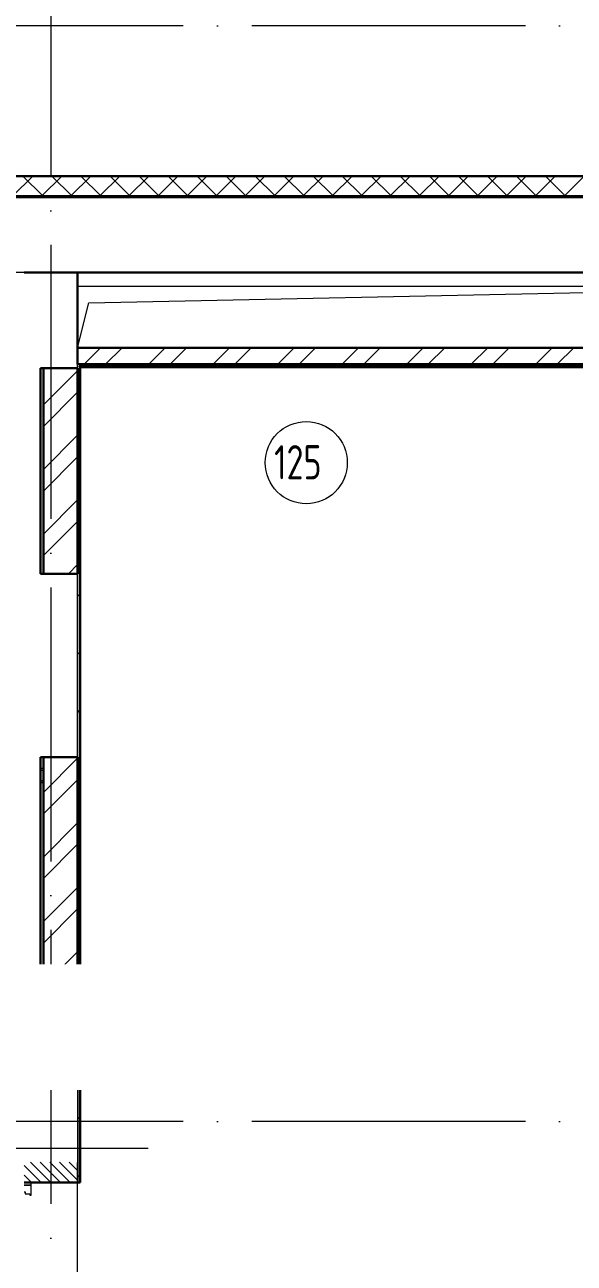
# Model space of a CAD drawing. Header units: millimetres. Extents: x -396912 to 182286, y -43638 to 41610.
# Drawn here: x 1453 to 5469, y -11662 to -2620 of the extents above; entities that cross this region are included whole.
import ezdxf
from ezdxf import colors
from ezdxf.entities.mleader import LeaderData, LeaderLine
from ezdxf.math import Vec2, Vec3

# ---------------------------------------------------------------- set-up
doc = ezdxf.new("R2010")
doc.units = ezdxf.units.MM
doc.linetypes.add('ADSK_Линия сетки', pattern=[25, 20, -2.5, 0, -2.5])
doc.linetypes.add('ADSK_Штриховая_ш2 п1_5', pattern=[4.5, 3, -1.5])
for name, color, linetype, lineweight in [('RC-Выноски', 7, 'Continuous', 0), ('Двери', 252, 'Continuous', 9), ('Линии', 7, 'Continuous', 9), ('Марки помещений', 252, 'Continuous', 20), ('Ограждение', 252, 'Continuous', 9), ('Оси', 252, 'Continuous', 9), ('Сантехника', 252, 'Continuous', 9), ('Стены внутренние', 7, 'Continuous', 18), ('Стены наружные', 7, 'Continuous', 18), ('Стены штриховка', 7, 'Continuous', 9)]:
    doc.layers.add(name, color=color, linetype=linetype, lineweight=lineweight)
doc.styles.add('GOST Common_3', font='', dxfattribs={"height": 3.5})
doc.styles.add('RubezhCAD', font='', dxfattribs={"oblique": 10})
doc.styles.get('GOST Common_3').set_extended_font_data('GOST 2.304 type A')
doc.styles.get('RubezhCAD').set_extended_font_data('GOST type A')

# ---------------------------------------------------------------- blocks, each defined once
blk = doc.blocks.new('1 этаж')
at = {"layer": 'Двери', "lineweight": 18, "true_color": 0x636466}
h = blk.add_hatch(dxfattribs=at)
h.set_pattern_fill('FP_2', color=251, angle=90, style=0, pattern_type=2)
h.set_pattern_definition([(135, (-4057.8, -12865.73), (-35.3553, -35.3553), [])])
h.paths.add_polyline_path([(-4252.8, -13640.7), (-3862.8, -13640.7), (-3862.8, -13490.7), (-4252.8, -13490.7), (-4252.8, -13614.8)])
h.paths.add_polyline_path([(-4252.8, -11990.7), (-3862.8, -11990.7), (-3862.8, -11840.7), (-4252.8, -11840.7)])
at = {"color": 251, "lineweight": 18, "true_color": 0x636466}
for p, q in [((-3862.8, -5445.7), (2142.2, -5445.7)), ((-3781, -5567.8), (2142.2, -5445.7)), ((-3862.8, -5895.7), (-3781, -5567.8))]:
    blk.add_line(p, q, dxfattribs=at)
at = {"layer": 'Двери', "color": 251, "linetype": 'ADSK_Штриховая_ш2 п1_5', "true_color": 0x636466}
for p, q in [((-3862.8, -11990.7), (-3862.8, -11840.7)), ((-4252.8, -11990.7), (-3862.8, -11990.7))]:
    blk.add_line(p, q, dxfattribs=at)
at = {"layer": 'Двери', "color": 251, "true_color": 0x636466}
for p, q in [((-4202.8, -11990.7), (-4252.8, -11990.7)), ((-4252.8, -12010.7), (-4202.8, -12010.7)), ((-4202.8, -12010.7), (-4252.8, -12010.7)), ((-4202.8, -12010.7), (-4202.8, -11990.7)), ((-4202.8, -12082.7), (-4202.8, -12010.7)), ((-4252.8, -12059.7), (-4244.8, -12059.7)), ((-4244.8, -12059.7), (-4244.8, -12073.7)), ((-4244.8, -12073.7), (-4210.8, -12073.7)), ((-4210.8, -12073.7), (-4210.8, -12082.7)), ((-4210.8, -12082.7), (-4202.8, -12082.7))]:
    blk.add_line(p, q, dxfattribs=at)
at = {"layer": 'Линии', "color": 251, "lineweight": 18, "ltscale": 100, "true_color": 0x636466}
blk.add_line((-9067.8, -11740.7), (-3347.8, -11740.7), dxfattribs=at)
at = {"layer": 'Марки помещений', "color": 251, "true_color": 0x636466}
blk.add_circle((-2191.7, -6734.8), 300, dxfattribs=at)
at = {"layer": 'Ограждение', "color": 251, "true_color": 0x636466}
for p, q in [((-3842.8, -6035.7), (-3837.8, -6040.7)), ((-3837.8, -6040.7), (1942.2, -6040.7)), ((-3837.8, -11980.7), (-3837.8, -6040.7)), ((-3837.8, -11980.7), (-3842.8, -11980.7))]:
    blk.add_line(p, q, dxfattribs=at)
at = {"layer": 'Оси', "color": 251, "linetype": 'ADSK_Линия сетки', "ltscale": 100, "true_color": 0x636466}
for p, q in [((-4057.8, -2645.7), (-4057.8, -33771.9)), ((4409.5, -3545.7), (-72530.1, -3545.7)), ((4409.5, -5345.7), (-72530.1, -5345.7)), ((4409.5, -11545.7), (-72530.1, -11545.7))]:
    blk.add_line(p, q, dxfattribs=at)
at = {"layer": 'Сантехника', "color": 251, "lineweight": 9, "true_color": 0x636466}
for radius, start, end in [(55, 58.12058, 81.01509), (42.7, 47.78302, 75), (55, 278.98491, 301.87942), (42.7, 285, 312.21698)]:
    blk.add_arc((-4141.4, -9019.2), radius, start, end, dxfattribs=at)
at = {"layer": 'Стены внутренние', "color": 251, "lineweight": 30, "true_color": 0x636466}
for p, q in [((2844.2, -4643.7), (-4507.8, -4643.7)), ((2692.2, -4795.7), (-4507.8, -4795.7)), ((2142.2, -5345.7), (-4252.8, -5345.7)), ((-3862.8, -5895.7), (-3862.8, -5345.7)), ((-4132.8, -6045.7), (-3862.8, -6045.7)), ((-4132.8, -7545.7), (-4132.8, -6045.7)), ((-3862.8, -7545.7), (-4132.8, -7545.7)), ((-4132.8, -8885.7), (-3862.8, -8885.7)), ((-4132.8, -10585.7), (-4132.8, -8885.7)), ((-3862.8, -10585.7), (-4132.8, -10585.7)), ((-4252.8, -11990.7), (-3862.8, -11990.7))]:
    blk.add_line(p, q, dxfattribs=at)
at = {"layer": 'Стены внутренние', "color": 251, "linetype": 'Continuous', "lineweight": 9, "true_color": 0x636466}
for p, q in [((-4333.2, -4785.7), (-4193.2, -4645.7)), ((-4119.7, -4785.7), (-4259.7, -4645.7)), ((-4180.7, -4643.7), (-4181.9, -4645.7)), ((-4121.1, -4785.7), (-3981.1, -4645.7)), ((-3907.6, -4785.7), (-4047.6, -4645.7)), ((-3909, -4785.7), (-3769, -4645.7)), ((-3695.4, -4785.7), (-3835.4, -4645.7)), ((-3745.7, -4645.7), (-3746.9, -4643.7)), ((-3696.8, -4785.7), (-3556.8, -4645.7)), ((-3483.3, -4785.7), (-3623.3, -4645.7)), ((-3484.7, -4785.7), (-3344.7, -4645.7)), ((-3271.2, -4785.7), (-3411.2, -4645.7)), ((-3272.6, -4785.7), (-3132.6, -4645.7)), ((-3059, -4785.7), (-3199, -4645.7)), ((-3060.4, -4785.7), (-2920.4, -4645.7)), ((-2846.9, -4785.7), (-2986.9, -4645.7)), ((-2848.3, -4785.7), (-2708.3, -4645.7)), ((-2634.8, -4785.7), (-2774.8, -4645.7)), ((-2772.9, -4643.7), (-2774.1, -4645.7)), ((-2689.8, -4645.7), (-2691, -4643.7)), ((-2636.2, -4785.7), (-2496.2, -4645.7)), ((-2422.6, -4785.7), (-2562.6, -4645.7)), ((-2424, -4785.7), (-2284, -4645.7)), ((-2210.5, -4785.7), (-2350.5, -4645.7)), ((-2211.9, -4785.7), (-2071.9, -4645.7)), ((-1998.4, -4785.7), (-2138.4, -4645.7)), ((-1999.8, -4785.7), (-1859.8, -4645.7)), ((-1786.2, -4785.7), (-1926.2, -4645.7)), ((-1868.6, -4645.7), (-1869.8, -4643.7)), ((-1787.6, -4785.7), (-1647.6, -4645.7)), ((-1574.1, -4785.7), (-1714.1, -4645.7)), ((-1575.5, -4785.7), (-1435.5, -4645.7)), ((-1362, -4785.7), (-1502, -4645.7)), ((-1365.1, -4643.7), (-1366.2, -4645.7)), ((-1363.4, -4785.7), (-1223.4, -4645.7)), ((-1149.9, -4785.7), (-1289.9, -4645.7)), ((-1282, -4645.7), (-1283.2, -4643.7)), ((-1151.2, -4785.7), (-1011.2, -4645.7)), ((-937.7, -4785.7), (-1077.7, -4645.7)), ((-939.1, -4785.7), (-799.1, -4645.7)), ((-725.6, -4785.7), (-865.6, -4645.7)), ((-727, -4785.7), (-587, -4645.7)), ((-513.5, -4785.7), (-653.5, -4645.7)), ((-514.8, -4785.7), (-374.8, -4645.7)), ((-301.3, -4785.7), (-441.3, -4645.7)), ((-302.7, -4785.7), (-162.7, -4645.7))]:
    blk.add_line(p, q, dxfattribs=at)
at = {"layer": 'Стены внутренние', "color": 251, "true_color": 0x636466}
for p, q in [((-3862.8, -6045.7), (-3862.8, -6015.7)), ((-3862.8, -8885.7), (-3862.8, -7545.7)), ((-3862.8, -13490.7), (-3862.8, -11990.7))]:
    blk.add_line(p, q, dxfattribs=at)
at = {"layer": 'Стены наружные', "color": 251, "true_color": 0x636466}
for p, q in [((-6772.8, -4638.7), (-3942.8, -4638.7)), ((-3942.8, -4643.7), (-3942.8, -4638.7)), ((-3862.8, -10585.7), (-3862.8, -11990.7))]:
    blk.add_line(p, q, dxfattribs=at)
at = {"layer": 'Стены наружные', "color": 251, "lineweight": 30, "true_color": 0x636466}
for p, q in [((2127.2, -5895.7), (-3862.8, -5895.7)), ((-3862.8, -5895.7), (-3862.8, -6015.7)), ((-4112.8, -6045.7), (-4112.8, -7545.7)), ((1967.2, -6015.7), (-3862.8, -6015.7)), ((-3862.8, -7545.7), (-3862.8, -6045.7)), ((-3847.8, -6030.7), (1962.2, -6030.7)), ((-3847.8, -6035.7), (-3847.8, -6030.7)), ((-3842.8, -6035.7), (1957.2, -6035.7)), ((-3842.8, -11990.7), (-3842.8, -6035.7)), ((-4112.8, -8885.7), (-4112.8, -10585.7)), ((-3862.8, -10585.7), (-3862.8, -8885.7)), ((-3862.8, -11990.7), (-3842.8, -11990.7))]:
    blk.add_line(p, q, dxfattribs=at)
at = {"layer": 'Стены наружные', "color": 251, "linetype": 'Continuous', "lineweight": 9, "true_color": 0x636466}
for p, q in [((-3814.7, -6015.7), (-3694.7, -5895.7)), ((-3657.6, -6015.7), (-3537.6, -5895.7)), ((-3343.3, -6015.7), (-3223.3, -5895.7)), ((-3186.1, -6015.7), (-3066.1, -5895.7)), ((-2871.8, -6015.7), (-2751.8, -5895.7)), ((-2714.6, -6015.7), (-2594.6, -5895.7)), ((-2400.3, -6015.7), (-2280.3, -5895.7)), ((-2243.2, -6015.7), (-2123.2, -5895.7)), ((-1928.9, -6015.7), (-1808.9, -5895.7)), ((-1771.7, -6015.7), (-1651.7, -5895.7)), ((-1457.4, -6015.7), (-1337.4, -5895.7)), ((-1300.3, -6015.7), (-1180.3, -5895.7)), ((-985.9, -6015.7), (-865.9, -5895.7)), ((-828.8, -6015.7), (-708.8, -5895.7)), ((-514.5, -6015.7), (-394.5, -5895.7)), ((-357.3, -6015.7), (-237.3, -5895.7)), ((-3815.5, -6035.7), (-3810.5, -6030.7)), ((-3744.7, -6035.7), (-3739.7, -6030.7)), ((-3674, -6035.7), (-3669, -6030.7)), ((-3603.3, -6035.7), (-3598.3, -6030.7)), ((-3532.6, -6035.7), (-3527.6, -6030.7)), ((-3461.9, -6035.7), (-3456.9, -6030.7)), ((-3391.2, -6035.7), (-3386.2, -6030.7)), ((-3321.8, -6030.7), (-3321.8, -6015.7)), ((-3320.5, -6035.7), (-3315.5, -6030.7)), ((-3249.8, -6035.7), (-3244.8, -6030.7)), ((-3179.1, -6035.7), (-3174.1, -6030.7)), ((-3108.3, -6035.7), (-3103.3, -6030.7)), ((-3037.6, -6035.7), (-3032.6, -6030.7)), ((-2966.9, -6035.7), (-2961.9, -6030.7)), ((-2896.2, -6035.7), (-2891.2, -6030.7)), ((-2825.5, -6035.7), (-2820.5, -6030.7)), ((-2754.8, -6035.7), (-2749.8, -6030.7)), ((-2721.8, -6030.7), (-2721.8, -6015.7)), ((-2684.1, -6035.7), (-2679.1, -6030.7)), ((-2613.4, -6035.7), (-2608.4, -6030.7)), ((-2542.7, -6035.7), (-2537.7, -6030.7)), ((-2472, -6035.7), (-2467, -6030.7)), ((-2401.2, -6035.7), (-2396.2, -6030.7)), ((-2330.5, -6035.7), (-2325.5, -6030.7)), ((-2259.8, -6035.7), (-2254.8, -6030.7)), ((-2189.1, -6035.7), (-2184.1, -6030.7)), ((-2121.8, -6030.7), (-2121.8, -6015.7)), ((-2118.4, -6035.7), (-2113.4, -6030.7)), ((-2047.7, -6035.7), (-2042.7, -6030.7)), ((-1977, -6035.7), (-1972, -6030.7)), ((-1906.3, -6035.7), (-1901.3, -6030.7)), ((-1835.6, -6035.7), (-1830.6, -6030.7)), ((-1764.8, -6035.7), (-1759.8, -6030.7)), ((-1694.1, -6035.7), (-1689.1, -6030.7)), ((-1623.4, -6035.7), (-1618.4, -6030.7)), ((-1552.7, -6035.7), (-1547.7, -6030.7)), ((-1521.8, -6030.7), (-1521.8, -6015.7)), ((-1482, -6035.7), (-1477, -6030.7)), ((-1411.3, -6035.7), (-1406.3, -6030.7)), ((-1340.6, -6035.7), (-1335.6, -6030.7)), ((-1269.9, -6035.7), (-1264.9, -6030.7)), ((-1199.2, -6035.7), (-1194.2, -6030.7)), ((-1128.4, -6035.7), (-1123.4, -6030.7)), ((-1057.7, -6035.7), (-1052.7, -6030.7)), ((-987, -6035.7), (-982, -6030.7)), ((-921.8, -6030.7), (-921.8, -6015.7)), ((-916.3, -6035.7), (-911.3, -6030.7)), ((-845.6, -6035.7), (-840.6, -6030.7)), ((-774.9, -6035.7), (-769.9, -6030.7)), ((-704.2, -6035.7), (-699.2, -6030.7)), ((-633.5, -6035.7), (-628.5, -6030.7)), ((-562.8, -6035.7), (-557.8, -6030.7)), ((-492.1, -6035.7), (-487.1, -6030.7)), ((-421.3, -6035.7), (-416.3, -6030.7)), ((-350.6, -6035.7), (-345.6, -6030.7)), ((-321.8, -6030.7), (-321.8, -6015.7)), ((-279.9, -6035.7), (-274.9, -6030.7)), ((-4112.8, -6313.8), (-3862.8, -6063.8)), ((-3847.8, -6068.1), (-3842.8, -6063.1)), ((-3847.8, -6138.8), (-3842.8, -6133.8)), ((-4112.8, -6471), (-3862.8, -6221)), ((-3847.8, -6209.5), (-3842.8, -6204.5)), ((-3847.8, -6280.2), (-3842.8, -6275.2)), ((-3847.8, -6350.9), (-3842.8, -6345.9)), ((-3847.8, -6421.6), (-3842.8, -6416.6)), ((-3862.8, -6436.6), (-3847.8, -6421.6)), ((-3847.8, -6492.3), (-3842.8, -6487.3)), ((-4112.8, -6785.3), (-3862.8, -6535.3)), ((-3847.8, -6563.1), (-3842.8, -6558.1)), ((-3847.8, -6633.8), (-3842.8, -6628.8)), ((-4112.8, -6942.4), (-3862.8, -6692.4)), ((-3847.8, -6704.5), (-3842.8, -6699.5)), ((-3847.8, -6775.2), (-3842.8, -6770.2)), ((-3862.8, -6860.9), (-3847.8, -6845.9)), ((-3847.8, -6845.9), (-3842.8, -6840.9)), ((-3847.8, -6916.6), (-3842.8, -6911.6)), ((-4112.8, -7256.7), (-3862.8, -7006.7)), ((-3847.8, -6987.3), (-3842.8, -6982.3)), ((-3847.8, -7058), (-3842.8, -7053)), ((-3847.8, -7128.7), (-3842.8, -7123.7)), ((-4112.8, -7413.9), (-3862.8, -7163.9)), ((-3847.8, -7199.4), (-3842.8, -7194.4)), ((-3862.8, -7285.2), (-3847.8, -7270.2)), ((-3847.8, -7270.2), (-3842.8, -7265.2)), ((-3847.8, -7340.9), (-3842.8, -7335.9)), ((-3847.8, -7411.6), (-3842.8, -7406.6)), ((-3930.3, -7545.7), (-3862.8, -7478.2)), ((-3847.8, -7482.3), (-3842.8, -7477.3)), ((-3847.8, -7553), (-3842.8, -7548)), ((-3847.8, -7623.7), (-3842.8, -7618.7)), ((-3862.8, -7709.4), (-3847.8, -7694.4)), ((-3847.8, -7694.4), (-3842.8, -7689.4)), ((-3847.8, -7765.1), (-3842.8, -7760.1)), ((-3847.8, -7835.8), (-3842.8, -7830.8)), ((-3847.8, -7906.6), (-3842.8, -7901.6)), ((-3847.8, -7977.3), (-3842.8, -7972.3)), ((-3847.8, -8048), (-3842.8, -8043)), ((-3862.8, -8133.7), (-3847.8, -8118.7)), ((-3847.8, -8118.7), (-3842.8, -8113.7)), ((-3847.8, -8189.4), (-3842.8, -8184.4)), ((-3847.8, -8260.1), (-3842.8, -8255.1)), ((-3847.8, -8330.8), (-3842.8, -8325.8)), ((-3847.8, -8401.5), (-3842.8, -8396.5)), ((-3847.8, -8472.2), (-3842.8, -8467.2)), ((-3862.8, -8558), (-3847.8, -8543)), ((-3847.8, -8543), (-3842.8, -8538)), ((-3847.8, -8613.7), (-3842.8, -8608.7)), ((-3847.8, -8684.4), (-3842.8, -8679.4)), ((-3847.8, -8755.1), (-3842.8, -8750.1)), ((-3847.8, -8825.8), (-3842.8, -8820.8)), ((-4112.8, -9142.6), (-3862.8, -8892.6)), ((-3847.8, -8896.5), (-3842.8, -8891.5)), ((-3862.8, -8982.2), (-3847.8, -8967.2)), ((-3847.8, -8967.2), (-3842.8, -8962.2)), ((-3847.8, -9037.9), (-3842.8, -9032.9)), ((-4112.8, -9299.7), (-3862.8, -9049.7)), ((-3847.8, -9108.6), (-3842.8, -9103.6)), ((-3847.8, -9179.3), (-3842.8, -9174.3)), ((-3847.8, -9250.1), (-3842.8, -9245.1)), ((-4112.8, -9614.1), (-3862.8, -9364.1)), ((-3862.8, -9406.5), (-3847.8, -9391.5)), ((-3847.8, -9320.8), (-3842.8, -9315.8)), ((-3847.8, -9391.5), (-3842.8, -9386.5)), ((-3847.8, -9462.2), (-3842.8, -9457.2)), ((-4112.8, -9771.2), (-3862.8, -9521.2)), ((-3847.8, -9532.9), (-3842.8, -9527.9)), ((-3847.8, -9603.6), (-3842.8, -9598.6)), ((-3847.8, -9674.3), (-3842.8, -9669.3)), ((-3847.8, -9745), (-3842.8, -9740)), ((-4112.8, -10085.5), (-3862.8, -9835.5)), ((-3862.8, -9830.7), (-3847.8, -9815.7)), ((-3847.8, -9815.7), (-3842.8, -9810.7)), ((-3847.8, -9886.5), (-3842.8, -9881.5)), ((-4112.8, -10242.7), (-3862.8, -9992.7)), ((-3847.8, -9957.2), (-3842.8, -9952.2)), ((-3847.8, -10027.9), (-3842.8, -10022.9)), ((-3847.8, -10098.6), (-3842.8, -10093.6)), ((-3847.8, -10169.3), (-3842.8, -10164.3)), ((-4112.8, -10557), (-3862.8, -10307)), ((-3862.8, -10255), (-3847.8, -10240)), ((-3847.8, -10240), (-3842.8, -10235)), ((-3847.8, -10310.7), (-3842.8, -10305.7)), ((-3847.8, -10381.4), (-3842.8, -10376.4)), ((-3984.4, -10585.7), (-3862.8, -10464.1)), ((-3847.8, -10452.1), (-3842.8, -10447.1)), ((-3847.8, -10522.9), (-3842.8, -10517.9)), ((-3862.8, -10679.3), (-3847.8, -10664.3)), ((-3847.8, -10593.6), (-3842.8, -10588.6)), ((-3847.8, -10664.3), (-3842.8, -10659.3)), ((-3847.8, -10735), (-3842.8, -10730)), ((-3847.8, -10805.7), (-3842.8, -10800.7)), ((-3847.8, -10876.4), (-3842.8, -10871.4)), ((-3847.8, -10947.1), (-3842.8, -10942.1)), ((-3847.8, -11017.8), (-3842.8, -11012.8)), ((-3862.8, -11103.5), (-3847.8, -11088.5)), ((-3847.8, -11088.5), (-3842.8, -11083.5)), ((-3847.8, -11159.2), (-3842.8, -11154.2)), ((-3847.8, -11230), (-3842.8, -11225)), ((-3847.8, -11300.7), (-3842.8, -11295.7)), ((-3847.8, -11371.4), (-3842.8, -11366.4)), ((-3847.8, -11442.1), (-3842.8, -11437.1)), ((-3862.8, -11527.8), (-3847.8, -11512.8)), ((-3847.8, -11512.8), (-3842.8, -11507.8)), ((-3847.8, -11583.5), (-3842.8, -11578.5)), ((-3847.8, -11654.2), (-3842.8, -11649.2)), ((-3847.8, -11724.9), (-3842.8, -11719.9)), ((-3847.8, -11795.6), (-3842.8, -11790.6)), ((-3847.8, -11866.4), (-3842.8, -11861.4)), ((-3847.8, -11937.1), (-3842.8, -11932.1)), ((-3862.8, -11952.1), (-3847.8, -11937.1))]:
    blk.add_line(p, q, dxfattribs=at)
at = {"layer": 'Стены штриховка', "color": 251, "true_color": 0x636466}
for p, q in [((2844.2, -4645.7), (-4505.8, -4645.7)), ((-4507.8, -4785.7), (2692.2, -4785.7)), ((-3847.8, -6015.7), (-3847.8, -6030.7)), ((-3847.8, -11990.7), (-3847.8, -6035.7))]:
    blk.add_line(p, q, dxfattribs=at)
at = {"layer": 'Марки помещений', "color": 251, "true_color": 0x636466, "style": 'GOST Common_3', "width": 0.9}
blk.add_text('125', height=250, dxfattribs=at).set_placement((-2426.6, -6857.1))
blk = doc.blocks.new('_None')

msp = doc.modelspace()

# ---------------------------------------------------------------- block references
msp.add_blockref('1 этаж', (5702.1, 918.2))

# ---------------------------------------------------------------- next in the draw order: leaders
at = {"layer": 'RC-Выноски'}
ml = msp.add_multileader_mtext('Standard', dxfattribs=at)
ml.set_content('ВВГнг(А)-LSLTx 2х1,5\\Pс 1 этажа', color=256, style='RubezhCAD')
ml.set_leader_properties()
ml.set_arrow_properties(name='NONE')
ml.build(insert=Vec2(0, 0))
ml.multileader.update_dxf_attribs({"has_text_frame": 1, "text_left_attachment_type": 6, "text_right_attachment_type": 6, "dogleg_length": 2, "arrow_head_size": 400, "scale": 100})
ctx = ml.context
ctx.base_point, ctx.scale, ctx.char_height, ctx.arrow_head_size, ctx.landing_gap_size, ctx.plane_origin = Vec3(-183990.3, -9904.4), 100, 250, 400, 100, Vec3(-683576, -453595.9)
ctx.left_attachment, ctx.right_attachment, ctx.text_align_type = 6, 6, 1
notes = []
notes.append((ctx, [(0, (1, 1, 0), (-184190.3, -9904.4), (1, 0), 200, [(0, [(-184917.4, -10624.1)], 0, [])])]))
ctx.mtext.insert, ctx.mtext.width, ctx.mtext.defined_height, ctx.mtext.alignment, ctx.mtext.flow_direction = Vec3(-182457.6, -9604.4), 4286.589, 1161.1, 2, 5
ctx.mtext.has_bg_fill, ctx.mtext.bg_color, ctx.mtext.bg_scale_factor, ctx.mtext.bg_transparency, ctx.mtext.use_window_bg_color = 1, -1027028792, 1.5, 0, 1
for ctx, leaders in notes:
    for number, flags, end, landing, length, lines in leaders:
        leader = LeaderData()
        leader.index, (leader.has_last_leader_line, leader.has_dogleg_vector, leader.attachment_direction) = number, flags
        leader.last_leader_point, leader.dogleg_vector, leader.dogleg_length = Vec3(end), Vec3(landing), length
        for number, points, colour, breaks in lines:
            line = LeaderLine()
            line.index, line.vertices, line.color, line.breaks = number, Vec3.list(points), colors.encode_raw_color(colour), breaks
            leader.lines.append(line)
        ctx.leaders.append(leader)

doc.saveas('drawing.dxf')
